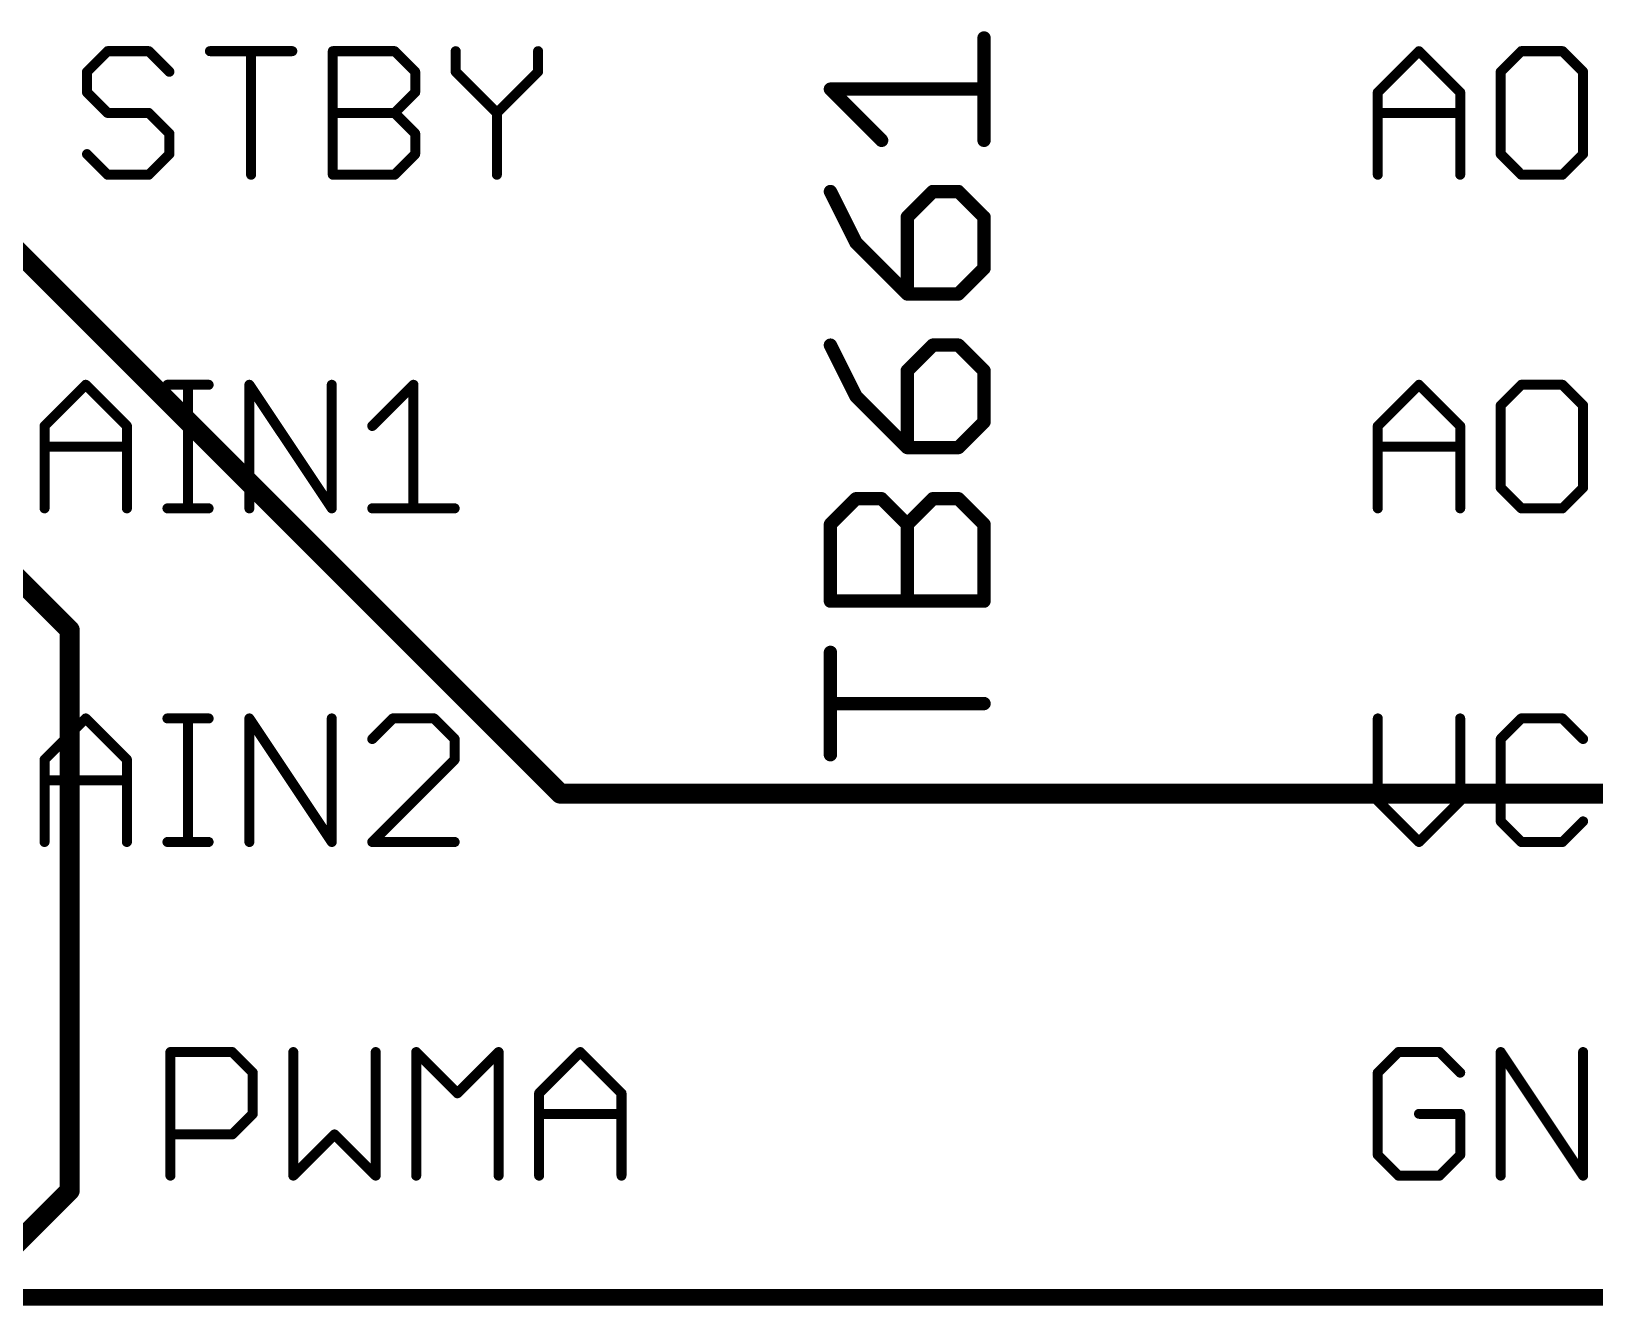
# Model space of a CAD drawing. Extents: x 0 to 101, y -4 to 80.
# Drawn here: x 72.07 to 83.97, y 30.42 to 40.12 of the extents above; entities that cross this region are included whole.
import ezdxf

# ---------------------------------------------------------------- set-up
doc = ezdxf.new("R2010")
doc.units = 0
doc.layers.add('1', color=14, linetype='CONTINUOUS')
doc.layers.add('21', color=251, linetype='CONTINUOUS')

msp = doc.modelspace()

# ---------------------------------------------------------------- linework, layer by layer
at = {"layer": '1', "const_width": 0.1524}
for points in [[(71.12, 39.2938), (76.0984, 34.3154)], [(71.12, 36.8046), (72.3646, 35.56)], [(72.3646, 35.56), (72.3646, 31.2928)], [(76.0984, 34.3154), (86.3219, 34.3154)], [(72.3646, 31.2928), (71.6534, 30.5816)]]:
    msp.add_lwpolyline(points, dxfattribs=at)
at = {"layer": '1', "const_width": 0.0762}
for points in [[(72.4027, 35.56, 1), (72.3265, 35.56)], [(72.3377, 35.5331, 1), (72.3915, 35.5869)], [(76.0984, 34.3535, 1), (76.0984, 34.2773)], [(76.0715, 34.2885, 1), (76.1253, 34.3423)], [(72.3265, 31.2928, 1), (72.4027, 31.2928)], [(72.3915, 31.2659, 1), (72.3377, 31.3197)]]:
    msp.add_lwpolyline(points, format="xyb", dxfattribs=at)
at = {"layer": '21'}
for points, const_width in [([(79.3242, 39.2888), (79.3242, 40.0684)], 0.1016), ([(72.6528, 39.9677), (72.496, 39.8109)], 0.0762), ([(72.9663, 39.9677), (72.6528, 39.9677)], 0.0762), ([(73.1231, 39.8109), (72.9663, 39.9677)], 0.0762), ([(73.4315, 39.9677), (74.0586, 39.9677)], 0.0762), ([(73.7451, 39.0271), (73.7451, 39.9677)], 0.0762), ([(74.3671, 39.0271), (74.3671, 39.9677)], 0.0762), ([(74.3671, 39.9677), (74.8374, 39.9677)], 0.0762), ([(74.8374, 39.9677), (74.9941, 39.8109)], 0.0762), ([(75.3026, 39.9677), (75.3026, 39.8109)], 0.0762), ([(75.9296, 39.8109), (75.9296, 39.9677)], 0.0762), ([(82.3215, 39.6542), (82.6351, 39.9677)], 0.0762), ([(82.6351, 39.9677), (82.9486, 39.6542)], 0.0762), ([(83.4138, 39.9677), (83.2571, 39.8109)], 0.0762), ([(83.7274, 39.9677), (83.4138, 39.9677)], 0.0762), ([(83.8841, 39.8109), (83.7274, 39.9677)], 0.0762), ([(72.496, 39.8109), (72.496, 39.6542)], 0.0762), ([(74.9941, 39.8109), (74.9941, 39.6542)], 0.0762), ([(75.3026, 39.8109), (75.6161, 39.4974)], 0.0762), ([(75.6161, 39.4974), (75.9296, 39.8109)], 0.0762), ([(83.2571, 39.8109), (83.2571, 39.1839)], 0.0762), ([(83.8841, 39.1839), (83.8841, 39.8109)], 0.0762), ([(72.496, 39.6542), (72.6528, 39.4974)], 0.0762), ([(74.9941, 39.6542), (74.8374, 39.4974)], 0.0762), ([(78.5446, 39.2888), (78.1548, 39.6786)], 0.1016), ([(78.1548, 39.6786), (79.3242, 39.6786)], 0.1016), ([(82.3215, 39.0271), (82.3215, 39.6542)], 0.0762), ([(82.9486, 39.6542), (82.9486, 39.0271)], 0.0762), ([(72.6528, 39.4974), (72.9663, 39.4974)], 0.0762), ([(72.9663, 39.4974), (73.1231, 39.3406)], 0.0762), ([(74.3671, 39.4974), (74.8374, 39.4974)], 0.0762), ([(74.8374, 39.4974), (74.9941, 39.3406)], 0.0762), ([(75.6161, 39.4974), (75.6161, 39.0271)], 0.0762), ([(82.3215, 39.4974), (82.9486, 39.4974)], 0.0762), ([(73.1231, 39.3406), (73.1231, 39.1839)], 0.0762), ([(74.9941, 39.3406), (74.9941, 39.1839)], 0.0762), ([(72.6528, 39.0271), (72.496, 39.1839)], 0.0762), ([(73.1231, 39.1839), (72.9663, 39.0271)], 0.0762), ([(74.9941, 39.1839), (74.8374, 39.0271)], 0.0762), ([(83.2571, 39.1839), (83.4138, 39.0271)], 0.0762), ([(83.7274, 39.0271), (83.8841, 39.1839)], 0.0762), ([(72.9663, 39.0271), (72.6528, 39.0271)], 0.0762), ([(74.8374, 39.0271), (74.3671, 39.0271)], 0.0762), ([(83.4138, 39.0271), (83.7274, 39.0271)], 0.0762), ([(78.1548, 38.899), (78.3497, 38.5092)], 0.1016), ([(78.9344, 38.899), (78.7395, 38.7041)], 0.1016), ([(79.1293, 38.899), (78.9344, 38.899)], 0.1016), ([(79.3242, 38.7041), (79.1293, 38.899)], 0.1016), ([(78.7395, 38.7041), (78.7395, 38.1194)], 0.1016), ([(79.3242, 38.3143), (79.3242, 38.7041)], 0.1016), ([(78.3497, 38.5092), (78.7395, 38.1194)], 0.1016), ([(79.1293, 38.1194), (79.3242, 38.3143)], 0.1016), ([(78.7395, 38.1194), (79.1293, 38.1194)], 0.1016), ([(78.1548, 37.7296), (78.3497, 37.3398)], 0.1016), ([(78.9344, 37.7296), (78.7395, 37.5347)], 0.1016), ([(79.1293, 37.7296), (78.9344, 37.7296)], 0.1016), ([(79.3242, 37.5347), (79.1293, 37.7296)], 0.1016), ([(78.7395, 37.5347), (78.7395, 36.95)], 0.1016), ([(79.3242, 37.1449), (79.3242, 37.5347)], 0.1016), ([(72.1729, 37.1142), (72.4864, 37.4277)], 0.0762), ([(72.4864, 37.4277), (72.7999, 37.1142)], 0.0762), ([(73.1084, 37.4277), (73.4219, 37.4277)], 0.0762), ([(73.2651, 36.4871), (73.2651, 37.4277)], 0.0762), ([(73.7321, 36.4871), (73.7321, 37.4277)], 0.0762), ([(73.7321, 37.4277), (74.3591, 36.4871)], 0.0762), ([(74.3591, 36.4871), (74.3591, 37.4277)], 0.0762), ([(74.6676, 37.1142), (74.9811, 37.4277)], 0.0762), ([(74.9811, 37.4277), (74.9811, 36.4871)], 0.0762), ([(78.3497, 37.3398), (78.7395, 36.95)], 0.1016), ([(82.3215, 37.1142), (82.6351, 37.4277)], 0.0762), ([(82.6351, 37.4277), (82.9486, 37.1142)], 0.0762), ([(83.4138, 37.4277), (83.2571, 37.2709)], 0.0762), ([(83.7274, 37.4277), (83.4138, 37.4277)], 0.0762), ([(83.8841, 37.2709), (83.7274, 37.4277)], 0.0762), ([(83.2571, 37.2709), (83.2571, 36.6439)], 0.0762), ([(83.8841, 36.6439), (83.8841, 37.2709)], 0.0762), ([(72.1729, 36.4871), (72.1729, 37.1142)], 0.0762), ([(72.7999, 37.1142), (72.7999, 36.4871)], 0.0762), ([(79.1293, 36.95), (79.3242, 37.1449)], 0.1016), ([(82.3215, 36.4871), (82.3215, 37.1142)], 0.0762), ([(82.9486, 37.1142), (82.9486, 36.4871)], 0.0762), ([(72.1729, 36.9574), (72.7999, 36.9574)], 0.0762), ([(78.7395, 36.95), (79.1293, 36.95)], 0.1016), ([(82.3215, 36.9574), (82.9486, 36.9574)], 0.0762), ([(83.2571, 36.6439), (83.4138, 36.4871)], 0.0762), ([(83.7274, 36.4871), (83.8841, 36.6439)], 0.0762), ([(78.1548, 36.3653), (78.3497, 36.5602)], 0.1016), ([(78.3497, 36.5602), (78.5446, 36.5602)], 0.1016), ([(78.5446, 36.5602), (78.7395, 36.3653)], 0.1016), ([(78.7395, 36.3653), (78.9344, 36.5602)], 0.1016), ([(78.9344, 36.5602), (79.1293, 36.5602)], 0.1016), ([(79.1293, 36.5602), (79.3242, 36.3653)], 0.1016), ([(73.1084, 36.4871), (73.4219, 36.4871)], 0.0762), ([(74.6676, 36.4871), (75.2946, 36.4871)], 0.0762), ([(83.4138, 36.4871), (83.7274, 36.4871)], 0.0762), ([(78.1548, 35.7806), (78.1548, 36.3653)], 0.1016), ([(78.7395, 35.7806), (78.7395, 36.3653)], 0.1016), ([(79.3242, 36.3653), (79.3242, 35.7806)], 0.1016), ([(79.3242, 35.7806), (78.1548, 35.7806)], 0.1016), ([(78.1548, 34.6112), (78.1548, 35.3908)], 0.1016), ([(79.3242, 35.001), (78.1548, 35.001)], 0.1016), ([(72.1729, 34.5742), (72.4864, 34.8877)], 0.0762), ([(72.4864, 34.8877), (72.7999, 34.5742)], 0.0762), ([(73.1084, 34.8877), (73.4219, 34.8877)], 0.0762), ([(73.2651, 33.9471), (73.2651, 34.8877)], 0.0762), ([(73.7321, 33.9471), (73.7321, 34.8877)], 0.0762), ([(73.7321, 34.8877), (74.3591, 33.9471)], 0.0762), ([(74.3591, 33.9471), (74.3591, 34.8877)], 0.0762), ([(74.8243, 34.8877), (74.6676, 34.7309)], 0.0762), ([(75.1379, 34.8877), (74.8243, 34.8877)], 0.0762), ([(75.2946, 34.7309), (75.1379, 34.8877)], 0.0762), ([(82.3215, 34.8877), (82.3215, 34.2606)], 0.0762), ([(82.9486, 34.2606), (82.9486, 34.8877)], 0.0762), ([(83.4138, 34.8877), (83.2571, 34.7309)], 0.0762), ([(83.7274, 34.8877), (83.4138, 34.8877)], 0.0762), ([(83.8841, 34.7309), (83.7274, 34.8877)], 0.0762), ([(75.2946, 34.5742), (75.2946, 34.7309)], 0.0762), ([(83.2571, 34.7309), (83.2571, 34.1039)], 0.0762), ([(72.1729, 33.9471), (72.1729, 34.5742)], 0.0762), ([(72.7999, 34.5742), (72.7999, 33.9471)], 0.0762), ([(74.6676, 33.9471), (75.2946, 34.5742)], 0.0762), ([(72.1729, 34.4174), (72.7999, 34.4174)], 0.0762), ([(82.3215, 34.2606), (82.6351, 33.9471)], 0.0762), ([(82.6351, 33.9471), (82.9486, 34.2606)], 0.0762), ([(83.2571, 34.1039), (83.4138, 33.9471)], 0.0762), ([(83.7274, 33.9471), (83.8841, 34.1039)], 0.0762), ([(73.1084, 33.9471), (73.4219, 33.9471)], 0.0762), ([(75.2946, 33.9471), (74.6676, 33.9471)], 0.0762), ([(83.4138, 33.9471), (83.7274, 33.9471)], 0.0762), ([(73.131, 31.4071), (73.131, 32.3477)], 0.0762), ([(73.131, 32.3477), (73.6013, 32.3477)], 0.0762), ([(73.6013, 32.3477), (73.7581, 32.1909)], 0.0762), ([(74.0665, 32.3477), (74.0665, 31.4071)], 0.0762), ([(74.6936, 31.4071), (74.6936, 32.3477)], 0.0762), ([(75.0021, 31.4071), (75.0021, 32.3477)], 0.0762), ([(75.0021, 32.3477), (75.3156, 32.0342)], 0.0762), ([(75.3156, 32.0342), (75.6291, 32.3477)], 0.0762), ([(75.6291, 32.3477), (75.6291, 31.4071)], 0.0762), ([(75.9376, 32.0342), (76.2511, 32.3477)], 0.0762), ([(76.2511, 32.3477), (76.5646, 32.0342)], 0.0762), ([(82.4783, 32.3477), (82.3215, 32.1909)], 0.0762), ([(82.7918, 32.3477), (82.4783, 32.3477)], 0.0762), ([(82.9486, 32.1909), (82.7918, 32.3477)], 0.0762), ([(83.2571, 31.4071), (83.2571, 32.3477)], 0.0762), ([(83.2571, 32.3477), (83.8841, 31.4071)], 0.0762), ([(83.8841, 31.4071), (83.8841, 32.3477)], 0.0762), ([(73.7581, 32.1909), (73.7581, 31.8774)], 0.0762), ([(82.3215, 32.1909), (82.3215, 31.5639)], 0.0762), ([(75.9376, 31.4071), (75.9376, 32.0342)], 0.0762), ([(76.5646, 32.0342), (76.5646, 31.4071)], 0.0762), ([(73.7581, 31.8774), (73.6013, 31.7206)], 0.0762), ([(75.9376, 31.8774), (76.5646, 31.8774)], 0.0762), ([(82.9486, 31.8774), (82.6351, 31.8774)], 0.0762), ([(82.9486, 31.5639), (82.9486, 31.8774)], 0.0762), ([(73.6013, 31.7206), (73.131, 31.7206)], 0.0762), ([(74.0665, 31.4071), (74.3801, 31.7206)], 0.0762), ([(74.3801, 31.7206), (74.6936, 31.4071)], 0.0762), ([(82.3215, 31.5639), (82.4783, 31.4071)], 0.0762), ([(82.7918, 31.4071), (82.9486, 31.5639)], 0.0762), ([(82.4783, 31.4071), (82.7918, 31.4071)], 0.0762), ([(87.63, 30.48), (69.85, 30.48)], 0.127)]:
    msp.add_lwpolyline(points, dxfattribs=dict(at, const_width=const_width))
for points, const_width in [([(79.3496, 40.0684, 1), (79.2988, 40.0684)], 0.0508), ([(72.6528, 39.9868, 1), (72.6528, 39.9487)], 0.0381), ([(72.6663, 39.9542, 1), (72.6393, 39.9812)], 0.0381), ([(72.9798, 39.9812, 1), (72.9529, 39.9542)], 0.0381), ([(72.9663, 39.9487, 1), (72.9663, 39.9868)], 0.0381), ([(73.4315, 39.9868, 1), (73.4315, 39.9487)], 0.0381), ([(73.7641, 39.9677, 1), (73.726, 39.9677)], 0.0381), ([(74.0586, 39.9487, 1), (74.0586, 39.9868)], 0.0381), ([(74.3671, 39.9868, 1), (74.3671, 39.9487)], 0.0381), ([(74.3861, 39.9677, 1), (74.348, 39.9677)], 0.0381), ([(74.8508, 39.9812, 1), (74.8239, 39.9542)], 0.0381), ([(74.8374, 39.9487, 1), (74.8374, 39.9868)], 0.0381), ([(75.3216, 39.9677, 1), (75.2835, 39.9677)], 0.0381), ([(75.9487, 39.9677, 1), (75.9106, 39.9677)], 0.0381), ([(82.6485, 39.9812, 1), (82.6216, 39.9542)], 0.0381), ([(82.6485, 39.9542, 1), (82.6216, 39.9812)], 0.0381), ([(83.4138, 39.9868, 1), (83.4138, 39.9487)], 0.0381), ([(83.4273, 39.9542, 1), (83.4004, 39.9812)], 0.0381), ([(83.7408, 39.9812, 1), (83.7139, 39.9542)], 0.0381), ([(83.7274, 39.9487, 1), (83.7274, 39.9868)], 0.0381), ([(72.5151, 39.8109, 1), (72.477, 39.8109)], 0.0381), ([(72.4826, 39.8244, 1), (72.5095, 39.7975)], 0.0381), ([(73.1096, 39.7975, 1), (73.1366, 39.8244)], 0.0381), ([(75.0132, 39.8109, 1), (74.9751, 39.8109)], 0.0381), ([(74.9807, 39.7975, 1), (75.0076, 39.8244)], 0.0381), ([(75.316, 39.8244, 1), (75.2891, 39.7975)], 0.0381), ([(75.2835, 39.8109, 1), (75.3216, 39.8109)], 0.0381), ([(75.9106, 39.8109, 1), (75.9487, 39.8109)], 0.0381), ([(75.9431, 39.7975, 1), (75.9162, 39.8244)], 0.0381), ([(83.2761, 39.8109, 1), (83.238, 39.8109)], 0.0381), ([(83.2436, 39.8244, 1), (83.2705, 39.7975)], 0.0381), ([(83.9032, 39.8109, 1), (83.8651, 39.8109)], 0.0381), ([(83.8707, 39.7975, 1), (83.8976, 39.8244)], 0.0381), ([(72.5095, 39.6676, 1), (72.4826, 39.6407)], 0.0381), ([(72.477, 39.6542, 1), (72.5151, 39.6542)], 0.0381), ([(74.9751, 39.6542, 1), (75.0132, 39.6542)], 0.0381), ([(75.0076, 39.6407, 1), (74.9807, 39.6676)], 0.0381), ([(78.1728, 39.6966, 1), (78.1368, 39.6606)], 0.0508), ([(78.1548, 39.704, 1), (78.1548, 39.6532)], 0.0508), ([(79.3242, 39.6532, 1), (79.3242, 39.704)], 0.0508), ([(82.3406, 39.6542, 1), (82.3025, 39.6542)], 0.0381), ([(82.3081, 39.6676, 1), (82.335, 39.6407)], 0.0381), ([(82.9677, 39.6542, 1), (82.9296, 39.6542)], 0.0381), ([(82.9351, 39.6407, 1), (82.9621, 39.6676)], 0.0381), ([(72.6528, 39.5164, 1), (72.6528, 39.4783)], 0.0381), ([(72.6393, 39.4839, 1), (72.6663, 39.5109)], 0.0381), ([(72.9798, 39.5109, 1), (72.9529, 39.4839)], 0.0381), ([(72.9663, 39.4783, 1), (72.9663, 39.5164)], 0.0381), ([(74.3671, 39.5164, 1), (74.3671, 39.4783)], 0.0381), ([(74.8508, 39.5109, 1), (74.8239, 39.4839)], 0.0381), ([(74.8239, 39.5109, 1), (74.8508, 39.4839)], 0.0381), ([(74.8374, 39.4783, 1), (74.8374, 39.5164)], 0.0381), ([(75.6026, 39.5109, 1), (75.6296, 39.4839)], 0.0381), ([(75.6352, 39.4974, 1), (75.5971, 39.4974)], 0.0381), ([(75.6026, 39.4839, 1), (75.6296, 39.5109)], 0.0381), ([(82.3215, 39.5164, 1), (82.3215, 39.4783)], 0.0381), ([(82.9486, 39.4783, 1), (82.9486, 39.5164)], 0.0381), ([(73.1421, 39.3406, 1), (73.104, 39.3406)], 0.0381), ([(73.1096, 39.3272, 1), (73.1366, 39.3541)], 0.0381), ([(75.0132, 39.3406, 1), (74.9751, 39.3406)], 0.0381), ([(74.9807, 39.3272, 1), (75.0076, 39.3541)], 0.0381), ([(78.5266, 39.2708, 1), (78.5626, 39.3068)], 0.0508), ([(79.2988, 39.2888, 1), (79.3496, 39.2888)], 0.0508), ([(72.5095, 39.1973, 1), (72.4826, 39.1704)], 0.0381), ([(73.104, 39.1839, 1), (73.1421, 39.1839)], 0.0381), ([(73.1366, 39.1704, 1), (73.1096, 39.1973)], 0.0381), ([(74.9751, 39.1839, 1), (75.0132, 39.1839)], 0.0381), ([(75.0076, 39.1704, 1), (74.9807, 39.1973)], 0.0381), ([(83.2705, 39.1973, 1), (83.2436, 39.1704)], 0.0381), ([(83.238, 39.1839, 1), (83.2761, 39.1839)], 0.0381), ([(83.8651, 39.1839, 1), (83.9032, 39.1839)], 0.0381), ([(83.8976, 39.1704, 1), (83.8707, 39.1973)], 0.0381), ([(72.6528, 39.0462, 1), (72.6528, 39.0081)], 0.0381), ([(72.6393, 39.0136, 1), (72.6663, 39.0406)], 0.0381), ([(72.9529, 39.0406, 1), (72.9798, 39.0136)], 0.0381), ([(72.9663, 39.0081, 1), (72.9663, 39.0462)], 0.0381), ([(73.726, 39.0271, 1), (73.7641, 39.0271)], 0.0381), ([(74.3671, 39.0462, 1), (74.3671, 39.0081)], 0.0381), ([(74.348, 39.0271, 1), (74.3861, 39.0271)], 0.0381), ([(74.8239, 39.0406, 1), (74.8508, 39.0136)], 0.0381), ([(74.8374, 39.0081, 1), (74.8374, 39.0462)], 0.0381), ([(75.5971, 39.0271, 1), (75.6352, 39.0271)], 0.0381), ([(82.3025, 39.0271, 1), (82.3406, 39.0271)], 0.0381), ([(82.9296, 39.0271, 1), (82.9677, 39.0271)], 0.0381), ([(83.4138, 39.0462, 1), (83.4138, 39.0081)], 0.0381), ([(83.4004, 39.0136, 1), (83.4273, 39.0406)], 0.0381), ([(83.7139, 39.0406, 1), (83.7408, 39.0136)], 0.0381), ([(83.7274, 39.0081, 1), (83.7274, 39.0462)], 0.0381), ([(78.1775, 38.9104, 1), (78.1321, 38.8876)], 0.0508), ([(78.9344, 38.9244, 1), (78.9344, 38.8736)], 0.0508), ([(78.9524, 38.881, 1), (78.9164, 38.917)], 0.0508), ([(79.1473, 38.917, 1), (79.1113, 38.881)], 0.0508), ([(79.1293, 38.8736, 1), (79.1293, 38.9244)], 0.0508), ([(78.7215, 38.7221, 1), (78.7575, 38.6861)], 0.0508), ([(78.7649, 38.7041, 1), (78.7141, 38.7041)], 0.0508), ([(79.3496, 38.7041, 1), (79.2988, 38.7041)], 0.0508), ([(79.3062, 38.6861, 1), (79.3422, 38.7221)], 0.0508), ([(78.3677, 38.5272, 1), (78.3317, 38.4912)], 0.0508), ([(78.327, 38.4978, 1), (78.3724, 38.5206)], 0.0508), ([(79.2988, 38.3143, 1), (79.3496, 38.3143)], 0.0508), ([(79.3422, 38.2963, 1), (79.3062, 38.3323)], 0.0508), ([(78.7395, 38.1448, 1), (78.7395, 38.094)], 0.0508), ([(78.7141, 38.1194, 1), (78.7649, 38.1194)], 0.0508), ([(78.7215, 38.1014, 1), (78.7575, 38.1374)], 0.0508), ([(79.1113, 38.1374, 1), (79.1473, 38.1014)], 0.0508), ([(79.1293, 38.094, 1), (79.1293, 38.1448)], 0.0508), ([(78.1775, 37.741, 1), (78.1321, 37.7182)], 0.0508), ([(78.9344, 37.755, 1), (78.9344, 37.7042)], 0.0508), ([(78.9524, 37.7116, 1), (78.9164, 37.7476)], 0.0508), ([(79.1473, 37.7476, 1), (79.1113, 37.7116)], 0.0508), ([(79.1293, 37.7042, 1), (79.1293, 37.755)], 0.0508), ([(78.7215, 37.5527, 1), (78.7575, 37.5167)], 0.0508), ([(78.7649, 37.5347, 1), (78.7141, 37.5347)], 0.0508), ([(79.3496, 37.5347, 1), (79.2988, 37.5347)], 0.0508), ([(79.3062, 37.5167, 1), (79.3422, 37.5527)], 0.0508), ([(72.4999, 37.4412, 1), (72.4729, 37.4142)], 0.0381), ([(72.4999, 37.4142, 1), (72.4729, 37.4412)], 0.0381), ([(73.1084, 37.4468, 1), (73.1084, 37.4087)], 0.0381), ([(73.2842, 37.4277, 1), (73.2461, 37.4277)], 0.0381), ([(73.4219, 37.4087, 1), (73.4219, 37.4468)], 0.0381), ([(73.7479, 37.4383, 1), (73.7162, 37.4171)], 0.0381), ([(73.7511, 37.4277, 1), (73.713, 37.4277)], 0.0381), ([(74.3782, 37.4277, 1), (74.3401, 37.4277)], 0.0381), ([(75.0002, 37.4277, 1), (74.9621, 37.4277)], 0.0381), ([(74.9946, 37.4142, 1), (74.9676, 37.4412)], 0.0381), ([(78.3677, 37.3578, 1), (78.3317, 37.3218)], 0.0508), ([(78.327, 37.3284, 1), (78.3724, 37.3512)], 0.0508), ([(82.6485, 37.4412, 1), (82.6216, 37.4142)], 0.0381), ([(82.6485, 37.4142, 1), (82.6216, 37.4412)], 0.0381), ([(83.4138, 37.4468, 1), (83.4138, 37.4087)], 0.0381), ([(83.4273, 37.4142, 1), (83.4004, 37.4412)], 0.0381), ([(83.7408, 37.4412, 1), (83.7139, 37.4142)], 0.0381), ([(83.7274, 37.4087, 1), (83.7274, 37.4468)], 0.0381), ([(83.2761, 37.2709, 1), (83.238, 37.2709)], 0.0381), ([(83.2436, 37.2844, 1), (83.2705, 37.2575)], 0.0381), ([(83.9032, 37.2709, 1), (83.8651, 37.2709)], 0.0381), ([(83.8707, 37.2575, 1), (83.8976, 37.2844)], 0.0381), ([(72.1919, 37.1142, 1), (72.1538, 37.1142)], 0.0381), ([(72.1594, 37.1276, 1), (72.1863, 37.1007)], 0.0381), ([(72.819, 37.1142, 1), (72.7809, 37.1142)], 0.0381), ([(72.7865, 37.1007, 1), (72.8134, 37.1276)], 0.0381), ([(74.6541, 37.1276, 1), (74.681, 37.1007)], 0.0381), ([(79.2988, 37.1449, 1), (79.3496, 37.1449)], 0.0508), ([(79.3422, 37.1269, 1), (79.3062, 37.1629)], 0.0508), ([(82.3406, 37.1142, 1), (82.3025, 37.1142)], 0.0381), ([(82.3081, 37.1276, 1), (82.335, 37.1007)], 0.0381), ([(82.9677, 37.1142, 1), (82.9296, 37.1142)], 0.0381), ([(82.9351, 37.1007, 1), (82.9621, 37.1276)], 0.0381), ([(72.1729, 36.9764, 1), (72.1729, 36.9383)], 0.0381), ([(72.7999, 36.9383, 1), (72.7999, 36.9764)], 0.0381), ([(78.7395, 36.9754, 1), (78.7395, 36.9246)], 0.0508), ([(78.7141, 36.95, 1), (78.7649, 36.95)], 0.0508), ([(78.7215, 36.932, 1), (78.7575, 36.968)], 0.0508), ([(79.1113, 36.968, 1), (79.1473, 36.932)], 0.0508), ([(79.1293, 36.9246, 1), (79.1293, 36.9754)], 0.0508), ([(82.3215, 36.9764, 1), (82.3215, 36.9383)], 0.0381), ([(82.9486, 36.9383, 1), (82.9486, 36.9764)], 0.0381), ([(83.2705, 36.6573, 1), (83.2436, 36.6304)], 0.0381), ([(83.238, 36.6439, 1), (83.2761, 36.6439)], 0.0381), ([(83.8651, 36.6439, 1), (83.9032, 36.6439)], 0.0381), ([(83.8976, 36.6304, 1), (83.8707, 36.6573)], 0.0381), ([(78.3497, 36.5856, 1), (78.3497, 36.5348)], 0.0508), ([(78.3677, 36.5422, 1), (78.3317, 36.5782)], 0.0508), ([(78.5626, 36.5782, 1), (78.5266, 36.5422)], 0.0508), ([(78.5446, 36.5348, 1), (78.5446, 36.5856)], 0.0508), ([(78.9344, 36.5856, 1), (78.9344, 36.5348)], 0.0508), ([(78.9524, 36.5422, 1), (78.9164, 36.5782)], 0.0508), ([(79.1473, 36.5782, 1), (79.1113, 36.5422)], 0.0508), ([(79.1293, 36.5348, 1), (79.1293, 36.5856)], 0.0508), ([(72.1538, 36.4871, 1), (72.1919, 36.4871)], 0.0381), ([(72.7809, 36.4871, 1), (72.819, 36.4871)], 0.0381), ([(73.1084, 36.5062, 1), (73.1084, 36.4681)], 0.0381), ([(73.2461, 36.4871, 1), (73.2842, 36.4871)], 0.0381), ([(73.4219, 36.4681, 1), (73.4219, 36.5062)], 0.0381), ([(73.713, 36.4871, 1), (73.7511, 36.4871)], 0.0381), ([(74.3401, 36.4871, 1), (74.3782, 36.4871)], 0.0381), ([(74.3433, 36.4765, 1), (74.375, 36.4977)], 0.0381), ([(74.6676, 36.5062, 1), (74.6676, 36.4681)], 0.0381), ([(74.9621, 36.4871, 1), (75.0002, 36.4871)], 0.0381), ([(75.2946, 36.4681, 1), (75.2946, 36.5062)], 0.0381), ([(82.3025, 36.4871, 1), (82.3406, 36.4871)], 0.0381), ([(82.9296, 36.4871, 1), (82.9677, 36.4871)], 0.0381), ([(83.4138, 36.5062, 1), (83.4138, 36.4681)], 0.0381), ([(83.4004, 36.4736, 1), (83.4273, 36.5006)], 0.0381), ([(83.7139, 36.5006, 1), (83.7408, 36.4736)], 0.0381), ([(83.7274, 36.4681, 1), (83.7274, 36.5062)], 0.0381), ([(78.1368, 36.3833, 1), (78.1728, 36.3473)], 0.0508), ([(78.1802, 36.3653, 1), (78.1294, 36.3653)], 0.0508), ([(78.7215, 36.3833, 1), (78.7575, 36.3473)], 0.0508), ([(78.7649, 36.3653, 1), (78.7141, 36.3653)], 0.0508), ([(78.7215, 36.3473, 1), (78.7575, 36.3833)], 0.0508), ([(79.3496, 36.3653, 1), (79.2988, 36.3653)], 0.0508), ([(79.3062, 36.3473, 1), (79.3422, 36.3833)], 0.0508), ([(78.1548, 35.806, 1), (78.1548, 35.7552)], 0.0508), ([(79.3242, 35.7552, 1), (79.3242, 35.806)], 0.0508), ([(78.1294, 35.7806, 1), (78.1802, 35.7806)], 0.0508), ([(78.7141, 35.7806, 1), (78.7649, 35.7806)], 0.0508), ([(79.2988, 35.7806, 1), (79.3496, 35.7806)], 0.0508), ([(78.1802, 35.3908, 1), (78.1294, 35.3908)], 0.0508), ([(78.1548, 35.0264, 1), (78.1548, 34.9756)], 0.0508), ([(79.3242, 34.9756, 1), (79.3242, 35.0264)], 0.0508), ([(72.4999, 34.9012, 1), (72.4729, 34.8742)], 0.0381), ([(72.4999, 34.8742, 1), (72.4729, 34.9012)], 0.0381), ([(73.1084, 34.9068, 1), (73.1084, 34.8687)], 0.0381), ([(73.2842, 34.8877, 1), (73.2461, 34.8877)], 0.0381), ([(73.4219, 34.8687, 1), (73.4219, 34.9068)], 0.0381), ([(73.7479, 34.8983, 1), (73.7162, 34.8771)], 0.0381), ([(73.7511, 34.8877, 1), (73.713, 34.8877)], 0.0381), ([(74.3782, 34.8877, 1), (74.3401, 34.8877)], 0.0381), ([(74.8243, 34.9068, 1), (74.8243, 34.8687)], 0.0381), ([(74.8378, 34.8742, 1), (74.8109, 34.9012)], 0.0381), ([(75.1513, 34.9012, 1), (75.1244, 34.8742)], 0.0381), ([(75.1379, 34.8687, 1), (75.1379, 34.9068)], 0.0381), ([(82.3406, 34.8877, 1), (82.3025, 34.8877)], 0.0381), ([(82.9677, 34.8877, 1), (82.9296, 34.8877)], 0.0381), ([(83.4138, 34.9068, 1), (83.4138, 34.8687)], 0.0381), ([(83.4273, 34.8742, 1), (83.4004, 34.9012)], 0.0381), ([(83.7408, 34.9012, 1), (83.7139, 34.8742)], 0.0381), ([(83.7274, 34.8687, 1), (83.7274, 34.9068)], 0.0381), ([(74.6541, 34.7444, 1), (74.681, 34.7175)], 0.0381), ([(75.3137, 34.7309, 1), (75.2756, 34.7309)], 0.0381), ([(75.2812, 34.7175, 1), (75.3081, 34.7444)], 0.0381), ([(83.2761, 34.7309, 1), (83.238, 34.7309)], 0.0381), ([(83.2436, 34.7444, 1), (83.2705, 34.7175)], 0.0381), ([(83.8707, 34.7175, 1), (83.8976, 34.7444)], 0.0381), ([(78.1294, 34.6112, 1), (78.1802, 34.6112)], 0.0508), ([(72.1919, 34.5742, 1), (72.1538, 34.5742)], 0.0381), ([(72.1594, 34.5876, 1), (72.1863, 34.5607)], 0.0381), ([(72.819, 34.5742, 1), (72.7809, 34.5742)], 0.0381), ([(72.7865, 34.5607, 1), (72.8134, 34.5876)], 0.0381), ([(75.2756, 34.5742, 1), (75.3137, 34.5742)], 0.0381), ([(75.3081, 34.5607, 1), (75.2812, 34.5876)], 0.0381), ([(72.1729, 34.4365, 1), (72.1729, 34.3984)], 0.0381), ([(72.7999, 34.3984, 1), (72.7999, 34.4365)], 0.0381), ([(82.335, 34.2741, 1), (82.3081, 34.2472)], 0.0381), ([(82.3025, 34.2606, 1), (82.3406, 34.2606)], 0.0381), ([(82.9296, 34.2606, 1), (82.9677, 34.2606)], 0.0381), ([(82.9621, 34.2472, 1), (82.9351, 34.2741)], 0.0381), ([(83.2705, 34.1173, 1), (83.2436, 34.0904)], 0.0381), ([(83.238, 34.1039, 1), (83.2761, 34.1039)], 0.0381), ([(83.8976, 34.0904, 1), (83.8707, 34.1173)], 0.0381), ([(72.1538, 33.9471, 1), (72.1919, 33.9471)], 0.0381), ([(72.7809, 33.9471, 1), (72.819, 33.9471)], 0.0381), ([(73.1084, 33.9661, 1), (73.1084, 33.928)], 0.0381), ([(73.2461, 33.9471, 1), (73.2842, 33.9471)], 0.0381), ([(73.4219, 33.928, 1), (73.4219, 33.9661)], 0.0381), ([(73.713, 33.9471, 1), (73.7511, 33.9471)], 0.0381), ([(74.3401, 33.9471, 1), (74.3782, 33.9471)], 0.0381), ([(74.3433, 33.9365, 1), (74.375, 33.9577)], 0.0381), ([(74.6541, 33.9606, 1), (74.681, 33.9336)], 0.0381), ([(74.6676, 33.9661, 1), (74.6676, 33.928)], 0.0381), ([(75.2946, 33.928, 1), (75.2946, 33.9661)], 0.0381), ([(82.6216, 33.9606, 1), (82.6485, 33.9336)], 0.0381), ([(82.6216, 33.9336, 1), (82.6485, 33.9606)], 0.0381), ([(83.4138, 33.9661, 1), (83.4138, 33.928)], 0.0381), ([(83.4004, 33.9336, 1), (83.4273, 33.9606)], 0.0381), ([(83.7139, 33.9606, 1), (83.7408, 33.9336)], 0.0381), ([(83.7274, 33.928, 1), (83.7274, 33.9661)], 0.0381), ([(73.131, 32.3668, 1), (73.131, 32.3287)], 0.0381), ([(73.1501, 32.3477, 1), (73.112, 32.3477)], 0.0381), ([(73.6148, 32.3612, 1), (73.5879, 32.3342)], 0.0381), ([(73.6013, 32.3287, 1), (73.6013, 32.3668)], 0.0381), ([(74.0856, 32.3477, 1), (74.0475, 32.3477)], 0.0381), ([(74.7127, 32.3477, 1), (74.6746, 32.3477)], 0.0381), ([(75.0155, 32.3612, 1), (74.9886, 32.3342)], 0.0381), ([(75.0211, 32.3477, 1), (74.983, 32.3477)], 0.0381), ([(75.6482, 32.3477, 1), (75.6101, 32.3477)], 0.0381), ([(75.6426, 32.3342, 1), (75.6157, 32.3612)], 0.0381), ([(76.2646, 32.3612, 1), (76.2376, 32.3342)], 0.0381), ([(76.2646, 32.3342, 1), (76.2376, 32.3612)], 0.0381), ([(82.4783, 32.3668, 1), (82.4783, 32.3287)], 0.0381), ([(82.4918, 32.3342, 1), (82.4648, 32.3612)], 0.0381), ([(82.8053, 32.3612, 1), (82.7784, 32.3342)], 0.0381), ([(82.7918, 32.3287, 1), (82.7918, 32.3668)], 0.0381), ([(83.2729, 32.3583, 1), (83.2412, 32.3371)], 0.0381), ([(83.2761, 32.3477, 1), (83.238, 32.3477)], 0.0381), ([(83.9032, 32.3477, 1), (83.8651, 32.3477)], 0.0381), ([(73.7771, 32.1909, 1), (73.739, 32.1909)], 0.0381), ([(73.7446, 32.1775, 1), (73.7716, 32.2044)], 0.0381), ([(82.3406, 32.1909, 1), (82.3025, 32.1909)], 0.0381), ([(82.3081, 32.2044, 1), (82.335, 32.1775)], 0.0381), ([(82.9351, 32.1775, 1), (82.9621, 32.2044)], 0.0381), ([(75.3021, 32.0476, 1), (75.3291, 32.0207)], 0.0381), ([(75.3021, 32.0207, 1), (75.3291, 32.0476)], 0.0381), ([(75.9566, 32.0342, 1), (75.9185, 32.0342)], 0.0381), ([(75.9241, 32.0476, 1), (75.951, 32.0207)], 0.0381), ([(76.5837, 32.0342, 1), (76.5456, 32.0342)], 0.0381), ([(76.5512, 32.0207, 1), (76.5781, 32.0476)], 0.0381), ([(73.739, 31.8774, 1), (73.7771, 31.8774)], 0.0381), ([(73.7716, 31.8639, 1), (73.7446, 31.8909)], 0.0381), ([(75.9376, 31.8965, 1), (75.9376, 31.8584)], 0.0381), ([(76.5646, 31.8584, 1), (76.5646, 31.8965)], 0.0381), ([(82.6351, 31.8965, 1), (82.6351, 31.8584)], 0.0381), ([(82.9677, 31.8774, 1), (82.9296, 31.8774)], 0.0381), ([(82.9486, 31.8584, 1), (82.9486, 31.8965)], 0.0381), ([(73.131, 31.7397, 1), (73.131, 31.7016)], 0.0381), ([(73.5879, 31.7341, 1), (73.6148, 31.7072)], 0.0381), ([(73.6013, 31.7016, 1), (73.6013, 31.7397)], 0.0381), ([(74.3935, 31.7341, 1), (74.3666, 31.7072)], 0.0381), ([(74.3935, 31.7072, 1), (74.3666, 31.7341)], 0.0381), ([(82.335, 31.5773, 1), (82.3081, 31.5504)], 0.0381), ([(82.3025, 31.5639, 1), (82.3406, 31.5639)], 0.0381), ([(82.9296, 31.5639, 1), (82.9677, 31.5639)], 0.0381), ([(82.9621, 31.5504, 1), (82.9351, 31.5773)], 0.0381), ([(73.112, 31.4071, 1), (73.1501, 31.4071)], 0.0381), ([(74.0531, 31.4206, 1), (74.08, 31.3936)], 0.0381), ([(74.0475, 31.4071, 1), (74.0856, 31.4071)], 0.0381), ([(74.6746, 31.4071, 1), (74.7127, 31.4071)], 0.0381), ([(74.6801, 31.3936, 1), (74.7071, 31.4206)], 0.0381), ([(74.983, 31.4071, 1), (75.0211, 31.4071)], 0.0381), ([(75.6101, 31.4071, 1), (75.6482, 31.4071)], 0.0381), ([(75.9185, 31.4071, 1), (75.9566, 31.4071)], 0.0381), ([(76.5456, 31.4071, 1), (76.5837, 31.4071)], 0.0381), ([(82.4783, 31.4261, 1), (82.4783, 31.388)], 0.0381), ([(82.4648, 31.3936, 1), (82.4918, 31.4206)], 0.0381), ([(82.7784, 31.4206, 1), (82.8053, 31.3936)], 0.0381), ([(82.7918, 31.388, 1), (82.7918, 31.4261)], 0.0381), ([(83.238, 31.4071, 1), (83.2761, 31.4071)], 0.0381), ([(83.8651, 31.4071, 1), (83.9032, 31.4071)], 0.0381), ([(83.8683, 31.3965, 1), (83.9, 31.4177)], 0.0381)]:
    msp.add_lwpolyline(points, format="xyb", dxfattribs=dict(at, const_width=const_width))

doc.saveas('drawing.dxf')
